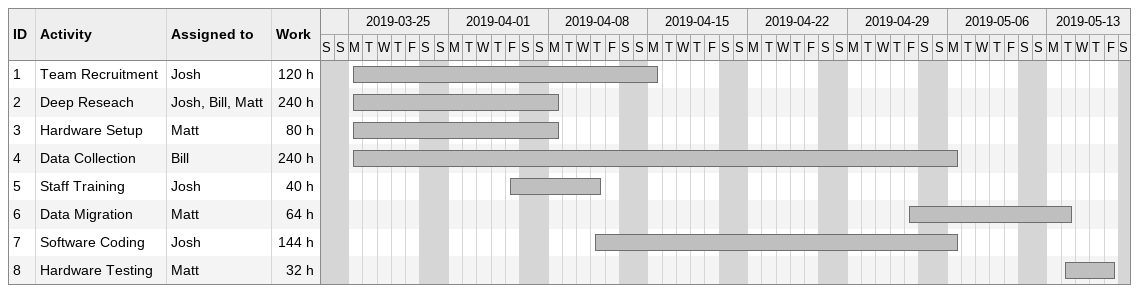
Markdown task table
| ID | Task | Start | Finish | Resources | Work (h) |
|---|---|---|---|---|---|
| 1 | Team Recruitment | 2019-03-25 | 2019-04-15 | Josh | 120 |
| 2 | Deep Reseach | 2019-03-25 | 2019-04-08 | Josh, Bill, Matt | 240 |
| 3 | Hardware Setup | 2019-03-25 | 2019-04-08 | Matt | 80 |
| 4 | Data Collection | 2019-03-25 | 2019-05-06 | Bill | 240 |
| 5 | Staff Training | 2019-04-05 | 2019-04-11 | Josh | 40 |
| 6 | Data Migration | 2019-05-03 | 2019-05-14 | Matt | 64 |
| 7 | Software Coding | 2019-04-11 | 2019-05-06 | Josh | 144 |
| 8 | Hardware Testing | 2019-05-14 | 2019-05-17 | Matt | 32 |
